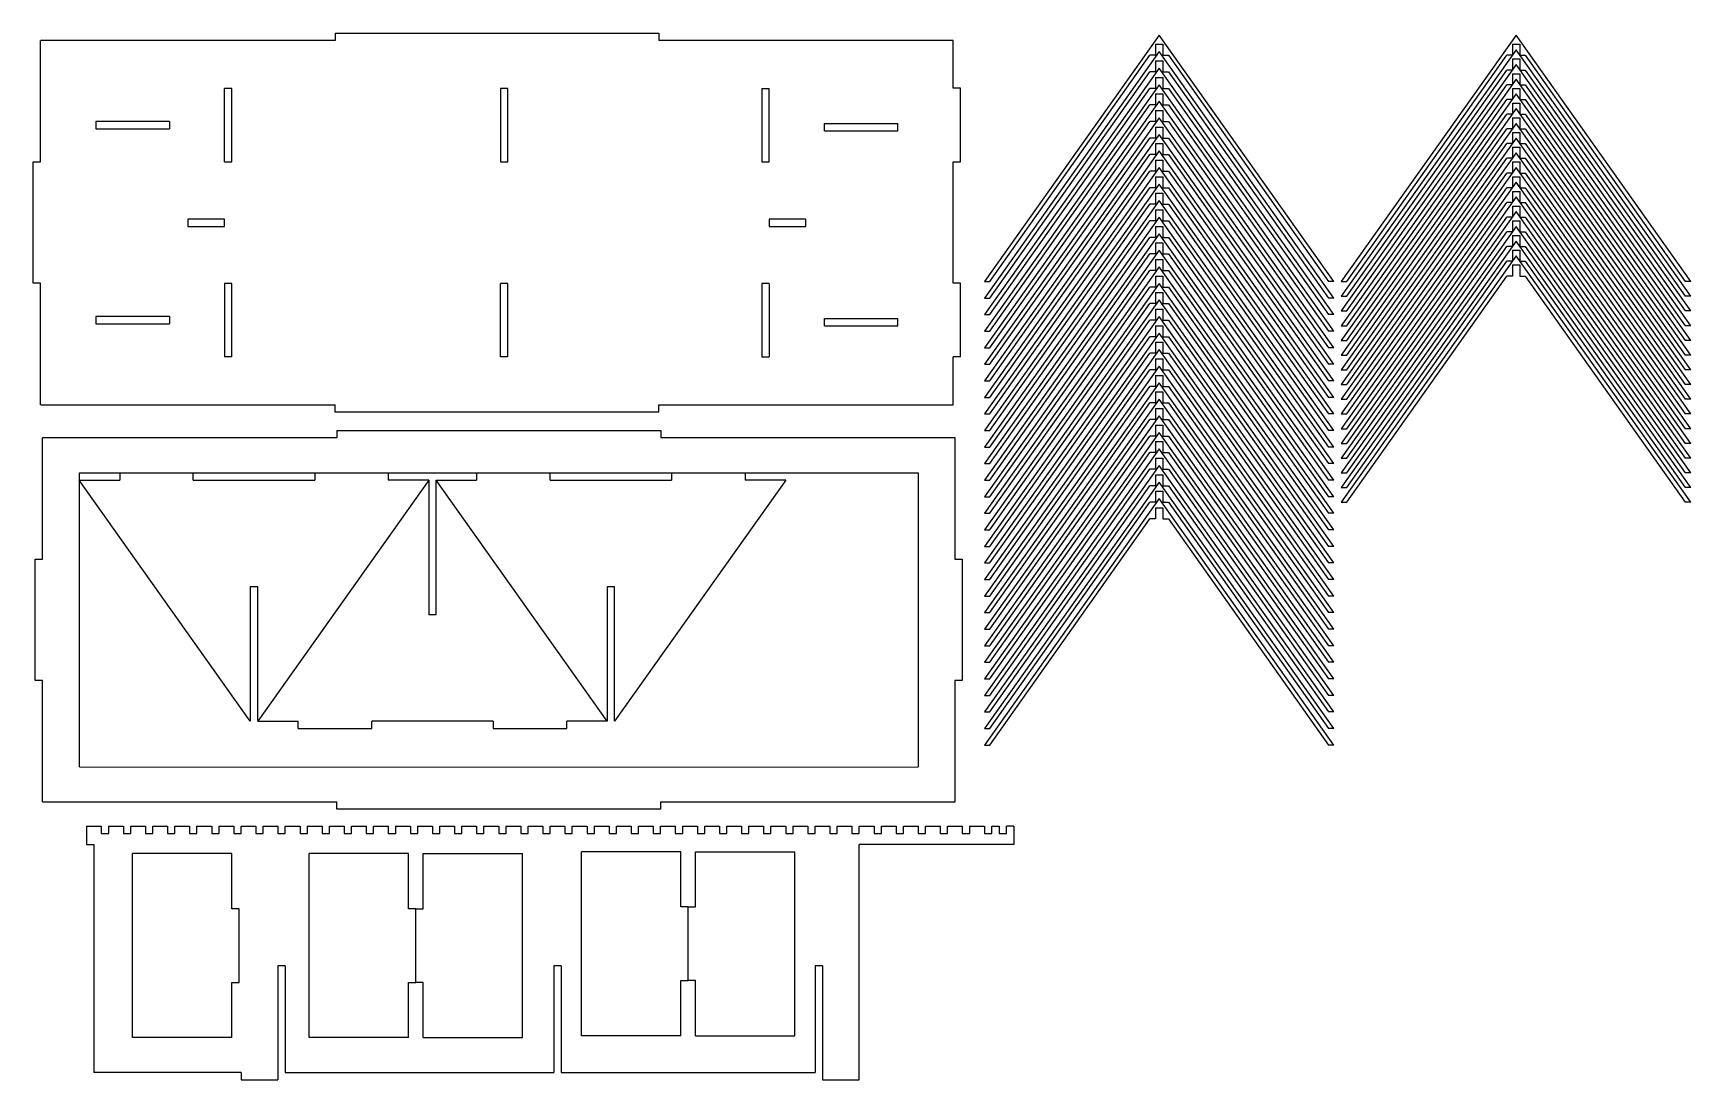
# Model space of a CAD drawing. Extents: x 6 to 457, y 12 to 297.
import ezdxf

# ---------------------------------------------------------------- set-up
doc = ezdxf.new("R2010")
doc.units = 0
doc.header["$MEASUREMENT"] = 0
doc.layers.add('OHNE_NAMEN', color=5, linetype='CONTINUOUS')

msp = doc.modelspace()

# ---------------------------------------------------------------- linework, layer by layer
at = {"layer": 'OHNE_NAMEN', "color": 5, "linetype": 'CONTINUOUS'}
for p, q in [((8.4772, 262.026), (8.4772, 295.0259)), ((88.5243, 295.0231), (8.524, 295.0231)), ((88.5243, 297.0234), (176.5244, 297.0234)), ((88.5243, 297.0234), (88.5243, 295.0235)), ((256.5241, 295.0231), (176.524, 295.0231)), ((176.5244, 297.0234), (176.5244, 295.0235)), ((256.5245, 282.0232), (256.5245, 295.0231)), ((312.5001, 296.5002), (265.001, 229.4996)), ((311.5003, 294.0004), (311.5003, 291.0004)), ((311.5003, 294.0004), (313.5002, 294.0004)), ((359.9991, 229.4996), (312.5001, 296.5002)), ((313.5002, 294.0004), (313.5002, 291.0004)), ((409.5009, 296.5005), (361.9994, 229.5003)), ((408.499, 294.0008), (408.499, 291.0007)), ((408.499, 294.0008), (410.4993, 294.0008)), ((456.9989, 229.5003), (409.5009, 296.5005)), ((410.4993, 294.0008), (410.4993, 291.0007)), ((312.5001, 292.0002), (265.001, 224.9996)), ((266.5, 229.4999), (309.9999, 291.0001)), ((311.5003, 291.0004), (309.9999, 291.0001)), ((311.5003, 289.5004), (311.5003, 286.5004)), ((311.5003, 289.5004), (313.5002, 289.5004)), ((359.9991, 224.9996), (312.5001, 292.0002)), ((313.5002, 291.0004), (314.9999, 291.0001)), ((313.5002, 289.5004), (313.5002, 286.5004)), ((314.9999, 291.0001), (358.4998, 229.4999)), ((409.5009, 292.5004), (361.9994, 225.5001)), ((409.5009, 288.5006), (361.9994, 221.5)), ((363.4987, 229.5006), (406.9997, 291.0004)), ((408.499, 291.0007), (406.9997, 291.0004)), ((408.499, 290.001), (408.499, 287.0009)), ((408.499, 290.001), (410.4993, 290.001)), ((456.9989, 225.5001), (409.5009, 292.5004)), ((456.9989, 221.5), (409.5009, 288.5006)), ((410.4993, 291.0007), (411.9986, 291.0004)), ((410.4993, 290.001), (410.4993, 287.0009)), ((411.9986, 291.0004), (455.4996, 229.5006)), ((312.5001, 287.5001), (265.0007, 220.4999)), ((266.5, 224.9999), (309.9999, 286.5)), ((311.5003, 286.5004), (309.9999, 286.5)), ((311.5003, 285.0004), (311.5003, 282.0003)), ((311.5003, 285.0004), (313.5002, 285.0004)), ((359.9991, 220.4999), (312.5001, 287.5001)), ((313.5002, 286.5004), (314.9999, 286.5)), ((313.5002, 285.0004), (313.5002, 282.0003)), ((314.9999, 286.5), (358.4998, 224.9999)), ((409.5009, 284.5005), (361.9994, 217.5002)), ((363.4987, 225.5005), (406.9997, 287.0006)), ((408.499, 287.0009), (406.9997, 287.0006)), ((408.499, 286.0008), (408.499, 283.0008)), ((408.499, 286.0008), (410.4993, 286.0008)), ((456.9989, 217.5002), (409.5009, 284.5005)), ((410.4993, 287.0009), (411.9986, 287.0006)), ((410.4993, 286.0008), (410.4993, 283.0008)), ((411.9986, 287.0006), (455.4996, 225.5005)), ((258.5244, 282.0232), (256.5245, 282.0232)), ((258.5244, 262.0232), (258.5244, 282.0232)), ((312.5001, 283.0001), (265.0007, 215.9998)), ((266.5, 220.5002), (309.9999, 282)), ((311.5003, 282.0003), (309.9999, 282)), ((311.5003, 280.5003), (311.5003, 277.5003)), ((311.5003, 280.5003), (313.5002, 280.5003)), ((359.9991, 215.9998), (312.5001, 283.0001)), ((313.5002, 282.0003), (314.9999, 282)), ((313.5002, 280.5003), (313.5002, 277.5003)), ((314.9999, 282), (358.4998, 220.5002)), ((409.5009, 280.5007), (361.9994, 213.5001)), ((363.4987, 221.5003), (406.9997, 283.0004)), ((408.499, 283.0008), (406.9997, 283.0004)), ((408.499, 282.0007), (408.499, 279.0007)), ((408.499, 282.0007), (410.4993, 282.0007)), ((456.9989, 213.5001), (409.5009, 280.5007)), ((410.4993, 283.0008), (411.9986, 283.0004)), ((410.4993, 282.0007), (410.4993, 279.0007)), ((411.9986, 283.0004), (455.4996, 221.5003)), ((312.5001, 278.5001), (265.0007, 211.4998)), ((266.5, 216.0002), (309.9999, 277.4999)), ((311.5003, 277.5003), (309.9999, 277.4999)), ((311.5003, 276.0003), (311.5003, 273.0002)), ((311.5003, 276.0003), (313.5002, 276.0003)), ((359.9991, 211.4998), (312.5001, 278.5001)), ((313.5002, 277.5003), (314.9999, 277.4999)), ((313.5002, 276.0003), (313.5002, 273.0002)), ((314.9999, 277.4999), (358.4998, 216.0002)), ((409.5009, 276.5005), (361.9994, 209.5003)), ((363.4987, 217.5005), (406.9997, 279.0007)), ((363.4987, 213.5004), (406.9997, 275.0005)), ((408.499, 279.0007), (406.9997, 279.0007)), ((408.499, 275.0009), (406.9997, 275.0005)), ((408.499, 278.0009), (408.499, 275.0009)), ((408.499, 278.0009), (410.4993, 278.0009)), ((456.9989, 209.5003), (409.5009, 276.5005)), ((410.4993, 279.0007), (411.9986, 279.0007)), ((410.4993, 278.0009), (410.4993, 275.0009)), ((410.4993, 275.0009), (411.9986, 275.0005)), ((411.9986, 279.0007), (455.4996, 217.5005)), ((411.9986, 275.0005), (455.4996, 213.5004)), ((312.5001, 274), (265.0007, 206.9998)), ((266.5, 211.5002), (309.9999, 273.0002)), ((311.5003, 273.0002), (309.9999, 273.0002)), ((311.5003, 271.5002), (311.5003, 268.5002)), ((311.5003, 271.5002), (313.5002, 271.5002)), ((359.9991, 206.9998), (312.5001, 274)), ((313.5002, 273.0002), (314.9999, 273.0002)), ((313.5002, 271.5002), (313.5002, 268.5002)), ((314.9999, 273.0002), (358.4998, 211.5002)), ((409.5009, 272.5007), (361.9994, 205.5001)), ((363.4987, 209.5006), (406.9997, 271.0004)), ((408.499, 271.0007), (406.9997, 271.0004)), ((408.499, 274.0007), (408.499, 271.0007)), ((408.499, 274.0007), (410.4993, 274.0007)), ((456.9989, 205.5001), (409.5009, 272.5007)), ((410.4993, 274.0007), (410.4993, 271.0007)), ((410.4993, 271.0007), (411.9986, 271.0004)), ((411.9986, 271.0004), (455.4996, 209.5006)), ((312.4997, 269.5), (265.0007, 202.4997)), ((266.5, 207.0001), (309.9999, 268.5002)), ((311.5003, 268.5002), (309.9999, 268.5002)), ((311.5003, 267.0006), (311.5003, 264.0005)), ((311.5003, 267.0006), (313.4999, 267.0006)), ((359.9991, 202.4997), (312.4997, 269.5)), ((313.4999, 267.0006), (313.4999, 264.0005)), ((313.5002, 268.5002), (314.9999, 268.5002)), ((314.9999, 268.5002), (358.4998, 207.0001)), ((409.5009, 268.5006), (361.9994, 201.5003)), ((363.4987, 205.5005), (406.9997, 267.0006)), ((408.499, 267.0009), (406.9997, 267.0006)), ((408.499, 270.0009), (408.499, 267.0009)), ((408.499, 270.0009), (410.4993, 270.0009)), ((408.499, 266.0008), (408.499, 263.0008)), ((408.499, 266.0008), (410.4993, 266.0008)), ((456.9989, 201.5003), (409.5009, 268.5006)), ((410.4993, 270.0009), (410.4993, 267.0009)), ((410.4993, 267.0009), (411.9986, 267.0006)), ((410.4993, 266.0008), (410.4993, 263.0008)), ((411.9986, 267.0006), (455.4996, 205.5005)), ((6.477, 229.0258), (6.477, 262.0257)), ((6.477, 262.0257), (8.477, 262.0257)), ((256.5245, 262.0232), (258.5244, 262.0232)), ((256.5245, 229.023), (256.5245, 262.0232)), ((312.4997, 265.0003), (265.0007, 197.9997)), ((266.5, 202.5001), (309.9999, 264.0002)), ((311.5003, 264.0005), (309.9999, 264.0002)), ((311.4999, 262.5005), (311.4999, 259.5005)), ((311.4999, 262.5005), (313.4999, 262.5005)), ((359.9991, 197.9997), (312.4997, 265.0003)), ((313.4999, 264.0005), (314.9999, 264.0002)), ((313.4999, 262.5005), (313.4999, 259.5005)), ((314.9999, 264.0002), (358.4998, 202.5001)), ((409.5009, 264.5004), (361.9994, 197.5002)), ((363.4987, 201.5007), (406.9997, 263.0004)), ((408.499, 263.0008), (406.9997, 263.0004)), ((408.499, 262.001), (408.499, 259.001)), ((408.499, 262.001), (410.4993, 262.001)), ((456.9989, 197.5002), (409.5009, 264.5004)), ((410.4993, 263.0008), (411.9986, 263.0004)), ((410.4993, 262.001), (410.4993, 259.001)), ((411.9986, 263.0004), (455.4996, 201.5007)), ((312.4997, 260.5003), (265.0007, 193.4997)), ((266.5, 198.0001), (309.9999, 259.5002)), ((311.4999, 259.5005), (309.9999, 259.5002)), ((311.4999, 258.0005), (311.4999, 255.0005)), ((311.4999, 258.0005), (313.4999, 258.0005)), ((359.9991, 193.4997), (312.4997, 260.5003)), ((313.4999, 259.5005), (314.9999, 259.5002)), ((313.4999, 258.0005), (313.4999, 255.0005)), ((314.9999, 259.5002), (358.4998, 198.0001)), ((409.5009, 260.5006), (361.9994, 193.5004)), ((363.4987, 197.5005), (406.9997, 259.0006)), ((408.499, 259.001), (406.9997, 259.0006)), ((408.499, 258.0008), (408.499, 255.0008)), ((408.499, 258.0008), (410.4993, 258.0008)), ((456.9989, 193.5004), (409.5009, 260.5006)), ((410.4993, 259.001), (411.9986, 259.0006)), ((410.4993, 258.0008), (410.4993, 255.0008)), ((411.9986, 259.0006), (455.4996, 197.5005)), ((312.4997, 256.0002), (265.0007, 188.9996)), ((266.5, 193.5), (309.9999, 255.0001)), ((311.4999, 255.0005), (309.9999, 255.0001)), ((311.4999, 253.5005), (311.4999, 250.5004)), ((311.4999, 253.5005), (313.4999, 253.5005)), ((359.9991, 188.9996), (312.4997, 256.0002)), ((313.4999, 255.0005), (314.9999, 255.0001)), ((313.4999, 253.5005), (313.4999, 250.5004)), ((314.9999, 255.0001), (358.4998, 193.5)), ((409.5009, 256.5005), (361.9994, 189.5002)), ((409.5009, 252.5007), (361.9994, 185.5001)), ((363.4987, 193.5007), (406.9997, 255.0005)), ((408.499, 255.0008), (406.9997, 255.0005)), ((408.499, 254.0011), (408.499, 251.0007)), ((408.499, 254.0011), (410.4993, 254.0011)), ((456.9989, 189.5002), (409.5009, 256.5005)), ((456.9989, 185.5001), (409.5009, 252.5007)), ((410.4993, 255.0008), (411.9986, 255.0005)), ((410.4993, 254.0011), (410.4993, 251.0007)), ((411.9986, 255.0005), (455.4996, 193.5007)), ((312.4997, 251.5002), (265.0007, 184.5)), ((266.5, 189.0004), (309.9999, 250.5001)), ((311.4999, 250.5004), (309.9999, 250.5001)), ((311.4999, 249.0004), (311.4999, 246.0004)), ((311.4999, 249.0004), (313.4999, 249.0004)), ((359.9991, 184.5), (312.4997, 251.5002)), ((313.4999, 250.5004), (314.9999, 250.5001)), ((313.4999, 249.0004), (313.4999, 246.0004)), ((314.9999, 250.5001), (358.4998, 189.0004)), ((409.5009, 248.5005), (361.9994, 181.5003)), ((363.4987, 189.5006), (406.9997, 251.0007)), ((408.499, 251.0007), (406.9997, 251.0007)), ((408.499, 250.0009), (408.499, 247.0009)), ((408.499, 250.0009), (410.4993, 250.0009)), ((456.9989, 181.5003), (409.5009, 248.5005)), ((410.4993, 251.0007), (411.9986, 251.0007)), ((410.4993, 250.0009), (410.4993, 247.0009)), ((411.9986, 251.0007), (455.4996, 189.5006)), ((312.4997, 247.0002), (265.0007, 179.9999)), ((266.5, 184.5003), (309.9999, 246.0001)), ((311.4999, 246.0004), (309.9999, 246.0001)), ((311.4999, 244.5004), (311.4999, 241.5004)), ((311.4999, 244.5004), (313.4999, 244.5004)), ((359.9991, 179.9999), (312.4997, 247.0002)), ((313.4999, 246.0004), (314.9999, 246.0001)), ((313.4999, 244.5004), (313.4999, 241.5004)), ((314.9999, 246.0001), (358.4998, 184.5003)), ((409.5009, 244.5008), (361.9994, 177.5001)), ((363.4987, 185.5004), (406.9997, 247.0005)), ((408.499, 247.0009), (406.9997, 247.0005)), ((408.499, 246.0008), (408.499, 243.0007)), ((408.499, 246.0008), (410.4993, 246.0008)), ((456.9989, 177.5001), (409.5009, 244.5008)), ((410.4993, 247.0009), (411.9986, 247.0005)), ((410.4993, 246.0008), (410.4993, 243.0007)), ((411.9986, 247.0005), (455.4996, 185.5004)), ((312.4997, 242.5001), (265.0007, 175.4999)), ((266.4996, 180.0003), (309.9999, 241.5004)), ((311.4999, 241.5004), (309.9999, 241.5004)), ((311.4999, 240.0004), (311.4999, 237.0004)), ((311.4999, 240.0004), (313.4999, 240.0004)), ((359.9991, 175.4999), (312.4997, 242.5001)), ((313.4999, 241.5004), (314.9999, 241.5004)), ((313.4999, 240.0004), (313.4999, 237.0004)), ((314.9999, 241.5004), (358.4998, 180.0003)), ((409.5009, 240.5006), (361.9994, 173.5004)), ((363.4987, 181.5006), (406.9997, 243.0007)), ((363.4987, 177.5005), (406.9997, 239.0006)), ((408.499, 243.0007), (406.9997, 243.0007)), ((408.499, 239.0009), (406.9997, 239.0006)), ((408.499, 242.001), (408.499, 239.0009)), ((408.499, 242.001), (410.4993, 242.001)), ((456.9989, 173.5004), (409.5009, 240.5006)), ((410.4993, 243.0007), (411.9986, 243.0007)), ((410.4993, 242.001), (410.4993, 239.0009)), ((410.4993, 239.0009), (411.9986, 239.0006)), ((411.9986, 243.0007), (455.4996, 181.5006)), ((411.9986, 239.0006), (455.4996, 177.5005)), ((312.4997, 238.0001), (265.0007, 170.9999)), ((266.4996, 175.5002), (309.9999, 237.0004)), ((311.4999, 237.0004), (309.9999, 237.0004)), ((311.4999, 235.5007), (311.4999, 232.5007)), ((311.4999, 235.5007), (313.4999, 235.5007)), ((359.9991, 170.9999), (312.4997, 238.0001)), ((313.4999, 237.0004), (314.9999, 237.0004)), ((313.4999, 235.5007), (313.4999, 232.5007)), ((314.9999, 237.0004), (358.4998, 175.5002)), ((409.5009, 236.5005), (361.9994, 169.5002)), ((363.4987, 173.5007), (406.9997, 235.0004)), ((408.499, 235.0008), (406.9997, 235.0004)), ((408.499, 238.0008), (408.499, 235.0008)), ((408.499, 238.0008), (410.4993, 238.0008)), ((456.9989, 169.5002), (409.5009, 236.5005)), ((410.4993, 238.0008), (410.4993, 235.0008)), ((410.4993, 235.0008), (411.9986, 235.0004)), ((411.9986, 235.0004), (455.4996, 173.5007)), ((312.4997, 233.5004), (265.0007, 166.4998)), ((266.4996, 171.0002), (309.9996, 232.5003)), ((311.4999, 232.5007), (309.9996, 232.5003)), ((311.4999, 231.0007), (311.4999, 228.0006)), ((311.4999, 231.0007), (313.4999, 231.0007)), ((359.9991, 166.4998), (312.4997, 233.5004)), ((313.4999, 232.5007), (314.9999, 232.5003)), ((313.4999, 231.0007), (313.4999, 228.0006)), ((314.9999, 232.5003), (358.4998, 171.0002)), ((363.4987, 169.5005), (406.9997, 231.0007)), ((408.499, 231.001), (406.9997, 231.0007)), ((408.499, 234.001), (408.499, 231.001)), ((408.499, 234.001), (410.4993, 234.001)), ((410.4993, 234.001), (410.4993, 231.001)), ((410.4993, 231.001), (411.9986, 231.0007)), ((411.9986, 231.0007), (455.4996, 169.5005)), ((8.477, 229.0258), (6.477, 229.0258)), ((8.4772, 196.0259), (8.4772, 229.0262)), ((258.5244, 229.023), (256.5245, 229.023)), ((258.5244, 209.0229), (258.5244, 229.023)), ((265, 229.4999), (266.5, 229.4999)), ((312.4997, 229.0004), (265.0007, 161.9998)), ((266.4996, 166.5002), (309.9996, 228.0003)), ((311.4999, 228.0006), (309.9996, 228.0003)), ((311.4999, 226.5006), (311.4999, 223.5006)), ((311.4999, 226.5006), (313.4999, 226.5006)), ((359.9991, 161.9998), (312.4997, 229.0004)), ((313.4999, 228.0006), (314.9999, 228.0003)), ((313.4999, 226.5006), (313.4999, 223.5006)), ((314.9999, 228.0003), (358.4998, 166.5002)), ((359.9991, 229.4999), (358.4998, 229.4999)), ((361.9994, 229.5006), (363.4987, 229.5006)), ((361.9994, 225.5005), (363.4987, 225.5005)), ((456.9989, 229.5006), (455.4996, 229.5006)), ((456.9989, 225.5005), (455.4996, 225.5005)), ((265, 224.9999), (266.5, 224.9999)), ((312.4997, 224.5004), (265.0007, 157.4998)), ((266.4996, 162.0001), (309.9996, 223.5002)), ((311.4999, 223.5006), (309.9996, 223.5002)), ((311.4999, 222.0006), (311.4999, 219.0006)), ((311.4999, 222.0006), (313.4999, 222.0006)), ((359.9991, 157.4998), (312.4997, 224.5004)), ((313.4999, 223.5006), (314.9999, 223.5002)), ((313.4999, 222.0006), (313.4999, 219.0006)), ((314.9999, 223.5002), (358.4998, 162.0001)), ((359.9991, 224.9999), (358.4998, 224.9999)), ((361.9994, 221.5003), (363.4987, 221.5003)), ((456.9989, 221.5003), (455.4996, 221.5003)), ((265, 220.5002), (266.5, 220.5002)), ((312.4997, 220.0003), (265.0007, 153.0001)), ((266.4996, 157.5005), (309.9996, 219.0002)), ((311.4999, 219.0006), (309.9996, 219.0002)), ((311.4999, 217.5005), (311.4999, 214.5005)), ((311.4999, 217.5005), (313.4999, 217.5005)), ((359.9991, 153.0001), (312.4997, 220.0003)), ((313.4999, 219.0006), (314.9995, 219.0002)), ((313.4999, 217.5005), (313.4999, 214.5005)), ((314.9995, 219.0002), (358.4998, 157.5005)), ((359.9991, 220.5002), (358.4998, 220.5002)), ((361.9994, 217.5005), (363.4987, 217.5005)), ((456.9989, 217.5005), (455.4996, 217.5005)), ((265, 216.0002), (266.5, 216.0002)), ((312.4997, 215.5003), (265.0003, 148.5)), ((266.4996, 153.0004), (309.9996, 214.5002)), ((311.4999, 214.5005), (309.9996, 214.5002)), ((311.4999, 213.0005), (311.4999, 210.0005)), ((311.4999, 213.0005), (313.4999, 213.0005)), ((359.9991, 148.5), (312.4997, 215.5003)), ((313.4999, 214.5005), (314.9995, 214.5002)), ((313.4999, 213.0005), (313.4999, 210.0005)), ((314.9995, 214.5002), (358.4998, 153.0004)), ((359.9991, 216.0002), (358.4998, 216.0002)), ((361.9994, 213.5004), (363.4987, 213.5004)), ((456.9989, 213.5004), (455.4996, 213.5004)), ((258.5244, 209.0233), (256.5245, 209.0233)), ((256.5245, 196.0231), (256.5245, 209.0229)), ((265, 211.5002), (266.5, 211.5002)), ((312.4997, 211.0003), (265.0003, 144)), ((266.4996, 148.5004), (309.9996, 210.0001)), ((311.4999, 210.0005), (309.9996, 210.0001)), ((311.4999, 208.5005), (311.4999, 205.5005)), ((311.4999, 208.5005), (313.4999, 208.5005)), ((359.9991, 144), (312.4997, 211.0003)), ((313.4999, 210.0005), (314.9995, 210.0001)), ((313.4999, 208.5005), (313.4999, 205.5005)), ((314.9995, 210.0001), (358.4998, 148.5004)), ((359.9991, 211.5002), (358.4998, 211.5002)), ((361.9994, 209.5006), (363.4987, 209.5006)), ((456.9989, 209.5006), (455.4996, 209.5006)), ((265, 207.0001), (266.5, 207.0001)), ((312.4997, 206.5002), (265.0003, 139.5)), ((266.4996, 144.0004), (309.9996, 205.5005)), ((311.4999, 205.5005), (309.9996, 205.5005)), ((311.4999, 204.0008), (311.4999, 201.0008)), ((311.4999, 204.0008), (313.4999, 204.0008)), ((359.9991, 139.5), (312.4997, 206.5002)), ((313.4999, 205.5005), (314.9995, 205.5005)), ((313.4999, 204.0008), (313.4999, 201.0008)), ((314.9995, 205.5005), (358.4998, 144.0004)), ((359.9991, 207.0001), (358.4998, 207.0001)), ((361.9994, 205.5005), (363.4987, 205.5005)), ((456.9989, 205.5005), (455.4996, 205.5005)), ((265, 202.5001), (266.5, 202.5001)), ((312.4997, 202.0002), (265.0003, 134.9999)), ((266.4996, 139.5003), (309.9996, 201.0004)), ((311.4999, 201.0008), (309.9996, 201.0004)), ((311.4999, 199.5008), (311.4999, 196.5007)), ((311.4999, 199.5008), (313.4999, 199.5008)), ((359.9991, 134.9999), (312.4997, 202.0002)), ((313.4999, 201.0008), (314.9995, 201.0004)), ((313.4999, 199.5008), (313.4999, 196.5007)), ((314.9995, 201.0004), (358.4998, 139.5003)), ((359.9991, 202.5001), (358.4998, 202.5001)), ((361.9994, 201.5007), (363.4987, 201.5007)), ((456.9989, 201.5007), (455.4996, 201.5007)), ((8.524, 196.0238), (88.5239, 196.0238)), ((88.5239, 194.0235), (88.5239, 196.0234)), ((176.524, 194.0235), (88.5239, 194.0235)), ((176.524, 196.0238), (256.5241, 196.0238)), ((176.524, 194.0235), (176.524, 196.0234)), ((265, 198.0001), (266.5, 198.0001)), ((312.4997, 197.5005), (265.0003, 130.4999)), ((266.4996, 135.0003), (309.9996, 196.5004)), ((311.4999, 196.5007), (309.9996, 196.5004)), ((311.4999, 195.0007), (311.4999, 192.0007)), ((311.4999, 195.0007), (313.4999, 195.0007)), ((359.9991, 130.4999), (312.4997, 197.5005)), ((313.4999, 196.5007), (314.9995, 196.5004)), ((313.4999, 195.0007), (313.4999, 192.0007)), ((314.9995, 196.5004), (358.4998, 135.0003)), ((359.9991, 198.0001), (358.4998, 198.0001)), ((361.9994, 197.5005), (363.4987, 197.5005)), ((456.9989, 197.5005), (455.4996, 197.5005)), ((265, 193.5), (266.5, 193.5)), ((312.4994, 193.0005), (265.0003, 125.9999)), ((266.4996, 130.5003), (309.9996, 192.0004)), ((311.4999, 192.0007), (309.9996, 192.0004)), ((311.4999, 190.5007), (311.4999, 187.5007)), ((311.4999, 190.5007), (313.4995, 190.5007)), ((359.9991, 125.9999), (312.4994, 193.0005)), ((313.4995, 190.5007), (313.4995, 187.5007)), ((313.4999, 192.0007), (314.9995, 192.0004)), ((314.9995, 192.0004), (358.4998, 130.5003)), ((359.9991, 193.5), (358.4998, 193.5)), ((361.9994, 193.5007), (363.4987, 193.5007)), ((361.9994, 189.5006), (363.4987, 189.5006)), ((456.9989, 193.5007), (455.4996, 193.5007)), ((456.9989, 189.5006), (455.4996, 189.5006)), ((9.0001, 154.0496), (9.0001, 187.0495)), ((89.0471, 187.047), (9.047, 187.047)), ((89.0471, 189.0469), (177.0472, 189.0469)), ((89.0471, 189.0469), (89.0471, 187.047)), ((177.0472, 189.0469), (177.0472, 187.047)), ((257.0473, 187.047), (177.0472, 187.047)), ((257, 187.0498), (257, 154.0499)), ((265, 189.0004), (266.5, 189.0004)), ((312.4994, 188.5004), (265.0003, 121.5002)), ((266.4996, 126.0006), (309.9996, 187.5003)), ((311.4999, 187.5007), (309.9996, 187.5003)), ((311.4996, 186.0007), (311.4996, 183.0007)), ((311.4996, 186.0007), (313.4995, 186.0007)), ((359.9991, 121.5002), (312.4994, 188.5004)), ((313.4995, 187.5007), (314.9995, 187.5003)), ((313.4995, 186.0007), (313.4995, 183.0007)), ((314.9995, 187.5003), (358.4998, 126.0006)), ((359.9991, 189.0004), (358.4998, 189.0004)), ((361.9994, 185.5004), (363.4987, 185.5004)), ((456.9989, 185.5004), (455.4996, 185.5004)), ((265, 184.5003), (266.5, 184.5003)), ((312.4994, 184.0004), (265.0003, 117.0002)), ((266.4996, 121.5005), (309.9996, 183.0003)), ((311.4996, 183.0007), (309.9996, 183.0003)), ((311.4996, 181.5006), (311.4996, 178.5006)), ((311.4996, 181.5006), (313.4995, 181.5006)), ((359.9991, 117.0002), (312.4994, 184.0004)), ((313.4995, 183.0007), (314.9995, 183.0003)), ((313.4995, 181.5006), (313.4995, 178.5006)), ((314.9995, 183.0003), (358.4998, 121.5005)), ((359.9991, 184.5003), (358.4998, 184.5003)), ((361.9994, 181.5006), (363.4987, 181.5006)), ((456.9989, 181.5006), (455.4996, 181.5006)), ((30.0008, 177.4998), (30.0008, 175.4999)), ((50.001, 175.4999), (50.001, 177.4998)), ((83.0008, 177.4998), (83.0008, 175.4999)), ((103.0009, 177.4998), (103.0009, 175.4999)), ((127.0007, 177.4998), (127.0007, 175.4999)), ((147.0007, 175.4999), (147.0007, 177.4998)), ((180.0006, 177.4998), (180.0006, 175.4999)), ((200.0007, 177.4998), (200.0007, 175.4999)), ((265, 180.0003), (266.4996, 180.0003)), ((312.4994, 179.5004), (265.0003, 112.5001)), ((266.4996, 117.0005), (309.9996, 178.5003)), ((311.4996, 178.5006), (309.9996, 178.5003)), ((311.4996, 177.0006), (311.4996, 174.0006)), ((311.4996, 177.0006), (313.4995, 177.0006)), ((359.9991, 112.5001), (312.4994, 179.5004)), ((313.4995, 178.5006), (314.9995, 178.5003)), ((313.4995, 177.0006), (313.4995, 174.0006)), ((314.9995, 178.5003), (358.4998, 117.0005)), ((359.9991, 180.0003), (358.4998, 180.0003)), ((361.9994, 177.5005), (363.4987, 177.5005)), ((456.9989, 177.5005), (455.4996, 177.5005)), ((19.0005, 175.4999), (30.0006, 175.4999)), ((65.501, 109.9996), (19.0008, 175.4999)), ((50.0006, 175.4999), (83.0005, 175.4999)), ((114.0008, 175.4999), (67.5009, 109.9996)), ((114.0005, 175.4999), (103.0005, 175.4999)), ((114.0005, 175.4999), (114.0005, 139.0001)), ((116.0004, 175.4999), (127.0007, 175.4999)), ((116.0004, 139.0001), (116.0004, 175.4999)), ((162.5007, 109.9996), (116.0007, 175.4999)), ((147.0004, 175.4999), (180.0006, 175.4999)), ((211.0006, 175.4999), (164.501, 109.9996)), ((211.0006, 175.4999), (200.0007, 175.4999)), ((264.9996, 175.5002), (266.4996, 175.5002)), ((312.4994, 175.0004), (265.0003, 108.0001)), ((266.4996, 112.5005), (309.9996, 174.0006)), ((311.4996, 174.0006), (309.9996, 174.0006)), ((311.4996, 172.5009), (311.4996, 169.5009)), ((311.4996, 172.5009), (313.4995, 172.5009)), ((359.9991, 108.0001), (312.4994, 175.0004)), ((313.4995, 174.0006), (314.9995, 174.0006)), ((313.4995, 172.5009), (313.4995, 169.5009)), ((314.9995, 174.0006), (358.4998, 112.5005)), ((359.9991, 175.5002), (358.4998, 175.5002)), ((361.9994, 173.5007), (363.4987, 173.5007)), ((456.9989, 173.5007), (455.4996, 173.5007)), ((264.9996, 171.0002), (266.4996, 171.0002)), ((312.4994, 170.5003), (265.0003, 103.5001)), ((266.4996, 108.0004), (309.9996, 169.5005)), ((311.4996, 169.5009), (309.9996, 169.5005)), ((311.4996, 168.0009), (311.4996, 165.0009)), ((311.4996, 168.0009), (313.4995, 168.0009)), ((359.9991, 103.5001), (312.4994, 170.5003)), ((313.4995, 169.5009), (314.9995, 169.5005)), ((313.4995, 168.0009), (313.4995, 165.0009)), ((314.9995, 169.5005), (358.4998, 108.0004)), ((359.9991, 171.0002), (358.4998, 171.0002)), ((361.9994, 169.5005), (363.4987, 169.5005)), ((456.9989, 169.5005), (455.4996, 169.5005)), ((264.9996, 166.5002), (266.4996, 166.5002)), ((266.4993, 103.5004), (309.9996, 165.0005)), ((311.4996, 165.0009), (309.9996, 165.0005)), ((313.4995, 165.0009), (314.9995, 165.0005)), ((314.9995, 165.0005), (358.4998, 103.5004)), ((359.9991, 166.5002), (358.4998, 166.5002)), ((264.9996, 162.0001), (266.4996, 162.0001)), ((359.9991, 162.0001), (358.4998, 162.0001)), ((7, 121.0493), (7, 154.0496)), ((7, 154.0496), (9, 154.0496)), ((257.0004, 154.0499), (259.0003, 154.0499)), ((259.0003, 154.0499), (259.0003, 121.05)), ((264.9996, 157.5005), (266.4996, 157.5005)), ((359.9991, 157.5005), (358.4998, 157.5005)), ((264.9996, 153.0004), (266.4996, 153.0004)), ((359.9991, 153.0004), (358.4998, 153.0004)), ((67.5009, 146.4998), (65.501, 146.4998)), ((65.501, 146.4998), (65.501, 109.9996)), ((67.5009, 109.9996), (67.5009, 146.4998)), ((164.501, 146.4998), (162.5007, 146.4998)), ((162.5007, 146.4998), (162.5007, 109.9996)), ((164.501, 109.9996), (164.501, 146.4998)), ((264.9996, 148.5004), (266.4996, 148.5004)), ((359.9991, 148.5004), (358.4998, 148.5004)), ((264.9996, 144.0004), (266.4996, 144.0004)), ((359.9991, 144.0004), (358.4998, 144.0004)), ((114.0005, 139.0001), (116.0004, 139.0001)), ((264.9996, 139.5003), (266.4996, 139.5003)), ((359.9991, 139.5003), (358.4998, 139.5003)), ((264.9996, 135.0003), (266.4996, 135.0003)), ((359.9991, 135.0003), (358.4998, 135.0003)), ((264.9996, 130.5003), (266.4996, 130.5003)), ((359.9991, 130.5003), (358.4998, 130.5003)), ((264.9996, 126.0006), (266.4996, 126.0006)), ((359.9991, 126.0006), (358.4998, 126.0006)), ((9, 121.0493), (7, 121.0493)), ((9.0001, 88.0495), (9.0001, 121.0497)), ((257, 121.05), (257, 88.0498)), ((259.0003, 121.05), (257.0004, 121.05)), ((264.9996, 121.5005), (266.4996, 121.5005)), ((359.9991, 121.5005), (358.4998, 121.5005)), ((264.9996, 117.0005), (266.4996, 117.0005)), ((359.9991, 117.0005), (358.4998, 117.0005)), ((67.5005, 110), (78.5005, 110)), ((78.5005, 108.0001), (78.5005, 110)), ((98.5005, 108.0001), (98.5005, 110)), ((131.5007, 110), (98.5005, 110)), ((131.5004, 110), (131.5004, 108.0001)), ((151.5004, 108.0001), (151.5004, 110)), ((162.5007, 110), (151.5008, 110)), ((264.9996, 112.5005), (266.4996, 112.5005)), ((359.9991, 112.5005), (358.4998, 112.5005)), ((78.5005, 108.0001), (98.5005, 108.0001)), ((131.5007, 108.0001), (151.5004, 108.0001)), ((264.9996, 108.0004), (266.4996, 108.0004)), ((359.9991, 108.0004), (358.4998, 108.0004)), ((264.9996, 103.5004), (266.4993, 103.5004)), ((359.9991, 103.5004), (358.4998, 103.5004)), ((9.047, 88.0473), (89.0471, 88.0473)), ((89.0471, 86.0471), (89.0471, 88.0473)), ((177.0472, 86.0471), (89.0471, 86.0471)), ((177.0472, 86.0471), (177.0472, 88.0473)), ((177.0472, 88.0473), (257.0473, 88.0473)), ((21, 81.5001), (21, 76.5002)), ((21, 81.5001), (24.9793, 81.4962)), ((25, 81.5001), (25, 79.4999)), ((26.9793, 81.4966), (30.9794, 81.4966)), ((27, 79.4999), (27, 81.5001)), ((31, 81.5001), (31, 79.4999)), ((32.9793, 81.4966), (36.9796, 81.4966)), ((33, 79.4999), (33, 81.5001)), ((37, 81.5001), (37, 79.4999)), ((38.9795, 81.4966), (42.9796, 81.4966)), ((38.9999, 79.4999), (38.9999, 81.5001)), ((43.0001, 81.5001), (43.0001, 79.4999)), ((44.9795, 81.4966), (48.9797, 81.4966)), ((45, 79.4999), (45, 81.5001)), ((49.0001, 81.5001), (49.0001, 79.4999)), ((50.9796, 81.4966), (54.9797, 81.4966)), ((51, 79.4999), (51, 81.5001)), ((55.0002, 81.5001), (55.0002, 79.4999)), ((56.9796, 81.4966), (60.9798, 81.4966)), ((57.0001, 79.4999), (57.0001, 81.5001)), ((60.9999, 81.5001), (60.9999, 79.4999)), ((62.9796, 81.4966), (66.9798, 81.4966)), ((63.0001, 79.4999), (63.0001, 81.5001)), ((66.9999, 81.5001), (66.9999, 79.4999)), ((68.9797, 81.4966), (72.9798, 81.4966)), ((69.0002, 79.4999), (69.0002, 81.5001)), ((73, 81.5001), (73, 79.4999)), ((74.9794, 81.4966), (78.9795, 81.4966)), ((74.9999, 79.4999), (74.9999, 81.5001)), ((79, 81.5001), (79, 79.4999)), ((80.9794, 81.4966), (84.9796, 81.4966)), ((80.9999, 79.4999), (80.9999, 81.5001)), ((85, 81.5001), (85, 79.4999)), ((86.9795, 81.4966), (90.9796, 81.4966)), ((86.9999, 79.4999), (86.9999, 81.5001)), ((91.0001, 81.4998), (91.0001, 79.4999)), ((92.9795, 81.4966), (96.9797, 81.4966)), ((93, 79.4999), (93, 81.4998)), ((97.0001, 81.4998), (97.0001, 79.4999)), ((98.9796, 81.4966), (102.9797, 81.4966)), ((99, 79.4999), (99, 81.4998)), ((103.0002, 81.4998), (103.0002, 79.4999)), ((104.9796, 81.4966), (108.9798, 81.4966)), ((105.0001, 79.4999), (105.0001, 81.4998)), ((108.9999, 81.4998), (108.9999, 79.4999)), ((110.9797, 81.4966), (114.9798, 81.4966)), ((111.0001, 79.4999), (111.0001, 81.4998)), ((114.9999, 81.4998), (114.9999, 79.4999)), ((116.9797, 81.4966), (120.9798, 81.4966)), ((117.0002, 79.4999), (117.0002, 81.4998)), ((121, 81.4998), (121, 79.4999)), ((122.9794, 81.4966), (126.9795, 81.4966)), ((122.9999, 79.4999), (122.9999, 81.4998)), ((127, 81.4998), (127, 79.4999)), ((128.9791, 81.4966), (132.9792, 81.4966)), ((128.9999, 79.4999), (128.9999, 81.4998)), ((133, 81.4998), (133, 79.4999)), ((134.9791, 81.4966), (138.9793, 81.4966)), ((134.9999, 79.4999), (134.9999, 81.4998)), ((139.0001, 81.4998), (139.0001, 79.4999)), ((140.9792, 81.4966), (144.9793, 81.4966)), ((141, 79.4999), (141, 81.4998)), ((145.0001, 81.4998), (145.0001, 79.4999)), ((146.9792, 81.4966), (150.9794, 81.4966)), ((147, 79.4999), (147, 81.4998)), ((151.0002, 81.4998), (151.0002, 79.4999)), ((152.9793, 81.4966), (156.9794, 81.4966)), ((153.0001, 79.4999), (153.0001, 81.4998)), ((156.9999, 81.4998), (156.9999, 79.4999)), ((158.9793, 81.4966), (162.9795, 81.4966)), ((159.0001, 79.4999), (159.0001, 81.4998)), ((162.9999, 81.4998), (162.9999, 79.4999)), ((164.9793, 81.4966), (168.9795, 81.4966)), ((165.0002, 79.4999), (165.0002, 81.4998)), ((169, 81.4998), (169, 79.4999)), ((170.9794, 81.4966), (174.9795, 81.4966)), ((170.9999, 79.4999), (170.9999, 81.4998)), ((175, 81.4998), (175, 79.4999)), ((176.9791, 81.4966), (180.9792, 81.4966)), ((176.9999, 79.4999), (176.9999, 81.4998)), ((181, 81.4998), (181, 79.4999)), ((182.9791, 81.4966), (186.9793, 81.4966)), ((182.9999, 79.4999), (182.9999, 81.4998)), ((187.0001, 81.4998), (187.0001, 79.4999)), ((188.9792, 81.4966), (192.9793, 81.4966)), ((189, 79.4999), (189, 81.4998)), ((193.0001, 81.4998), (193.0001, 79.4999)), ((194.9792, 81.4966), (198.9794, 81.4966)), ((195, 79.4999), (195, 81.4998)), ((199.0002, 81.4998), (199.0002, 79.4999)), ((200.9793, 81.4966), (204.9794, 81.4966)), ((201.0001, 79.4999), (201.0001, 81.4998)), ((204.9999, 81.4998), (204.9999, 79.4999)), ((206.9793, 81.4966), (210.9795, 81.4966)), ((207.0001, 79.4999), (207.0001, 81.4998)), ((210.9999, 81.4998), (210.9999, 79.4999)), ((212.9794, 81.4966), (216.9795, 81.4966)), ((213.0002, 79.4999), (213.0002, 81.4998)), ((216.9999, 81.4998), (216.9999, 79.4999)), ((218.9794, 81.4966), (222.9795, 81.4966)), ((218.9999, 79.4999), (218.9999, 81.4998)), ((223, 81.4998), (223, 79.4999)), ((224.9791, 81.4966), (228.9792, 81.4966)), ((224.9999, 79.4999), (224.9999, 81.4998)), ((229, 81.4998), (229, 79.4999)), ((230.9791, 81.4966), (234.9793, 81.4966)), ((230.9999, 79.4999), (230.9999, 81.4998)), ((235.0001, 81.4998), (235.0001, 79.4999)), ((236.9792, 81.4966), (240.9793, 81.4966)), ((237, 79.4999), (237, 81.4998)), ((241.0001, 81.4998), (241.0001, 79.4999)), ((242.9792, 81.4966), (246.9794, 81.4966)), ((243, 79.4999), (243, 81.4998)), ((247.0002, 81.4998), (247.0002, 79.4999)), ((248.9793, 81.4966), (252.9794, 81.4966)), ((249.0001, 79.4999), (249.0001, 81.4998)), ((252.9999, 81.4998), (252.9999, 79.4999)), ((254.9793, 81.4966), (258.9794, 81.4966)), ((255.0001, 79.4999), (255.0001, 81.4998)), ((258.9999, 81.4998), (258.9999, 79.4999)), ((260.9794, 81.4966), (264.9795, 81.4966)), ((261.0002, 79.4999), (261.0002, 81.4998)), ((265, 81.4998), (265, 79.4999)), ((266.9794, 81.4966), (268.9793, 81.4966)), ((266.9998, 79.4999), (266.9998, 81.4998)), ((269.0001, 81.4998), (269.0001, 79.4999)), ((272.9999, 81.5001), (271, 81.5001)), ((271, 79.4999), (271, 81.4998)), ((272.9999, 81.5001), (272.9999, 76.4999)), ((25, 79.4999), (27, 79.4999)), ((31, 79.4999), (33, 79.4999)), ((37, 79.4999), (38.9999, 79.4999)), ((43.0001, 79.4999), (45, 79.4999)), ((49.0001, 79.4999), (51, 79.4999)), ((55.0002, 79.4999), (57.0001, 79.4999)), ((60.9999, 79.4999), (63.0001, 79.4999)), ((66.9999, 79.4999), (69.0002, 79.4999)), ((73, 79.4999), (74.9999, 79.4999)), ((79, 79.4999), (80.9999, 79.4999)), ((85, 79.4999), (86.9999, 79.4999)), ((91.0001, 79.4999), (93, 79.4999)), ((97.0001, 79.4999), (99, 79.4999)), ((103.0002, 79.4999), (105.0001, 79.4999)), ((108.9999, 79.4999), (111.0001, 79.4999)), ((114.9999, 79.4999), (117.0002, 79.4999)), ((121, 79.4999), (122.9999, 79.4999)), ((127, 79.4999), (128.9999, 79.4999)), ((133, 79.4999), (134.9999, 79.4999)), ((139.0001, 79.4999), (141, 79.4999)), ((145.0001, 79.4999), (147, 79.4999)), ((151.0002, 79.4999), (153.0001, 79.4999)), ((156.9999, 79.4999), (159.0001, 79.4999)), ((162.9999, 79.4999), (165.0002, 79.4999)), ((169, 79.4999), (170.9999, 79.4999)), ((175, 79.4999), (176.9999, 79.4999)), ((181, 79.4999), (182.9999, 79.4999)), ((187.0001, 79.4999), (189, 79.4999)), ((193.0001, 79.4999), (195, 79.4999)), ((199.0002, 79.4999), (201.0001, 79.4999)), ((204.9999, 79.4999), (207.0001, 79.4999)), ((210.9999, 79.4999), (213.0002, 79.4999)), ((216.9999, 79.4999), (218.9999, 79.4999)), ((223, 79.4999), (224.9999, 79.4999)), ((229, 79.4999), (230.9999, 79.4999)), ((235.0001, 79.4999), (237, 79.4999)), ((241.0001, 79.4999), (243, 79.4999)), ((247.0002, 79.4999), (249.0001, 79.4999)), ((252.9999, 79.4999), (255.0001, 79.4999)), ((258.9999, 79.4999), (261.0002, 79.4999)), ((265, 79.4999), (266.9998, 79.4999)), ((269.0001, 79.4999), (271, 79.4999)), ((21, 76.5002), (23, 76.5002)), ((23, 76.5002), (23, 14.5)), ((272.9999, 76.5002), (230.9999, 76.5002)), ((230.9999, 12.5), (230.9999, 76.5002)), ((74.9999, 43.5), (73, 43.5)), ((73, 43.5), (73, 12.5)), ((74.9999, 43.5), (74.9999, 14.5)), ((148.0002, 43.5), (148.0002, 14.5)), ((150, 43.5), (148.0002, 43.5)), ((150, 43.5), (150, 14.5)), ((218.9999, 43.5), (218.9999, 14.5)), ((221.0001, 43.5), (218.9999, 43.5)), ((221.0001, 43.5), (221.0001, 12.5)), ((63.0001, 14.5), (23, 14.5)), ((63.0001, 14.5), (63.0001, 12.5)), ((74.9999, 14.5), (148.0002, 14.5)), ((150, 14.5), (218.9999, 14.5)), ((63.0001, 12.5), (73, 12.5)), ((221.0001, 12.5), (230.9999, 12.5))]:
    msp.add_line(p, q, dxfattribs=at)
at = {"layer": 'OHNE_NAMEN', "color": 1, "linetype": 'CONTINUOUS'}
for p, q in [((60.5, 282), (58.5001, 282)), ((58.5001, 261.9999), (58.5001, 282)), ((60.5, 262.0003), (60.5, 282)), ((135.4998, 282), (133.4999, 282)), ((133.4999, 282), (133.4999, 261.9999)), ((135.4998, 262.0003), (135.4998, 282)), ((204.5007, 282), (204.5007, 261.9999)), ((204.5007, 282), (206.5006, 282)), ((206.5006, 261.9999), (206.5006, 282)), ((23.5001, 271), (43.5, 271)), ((43.5003, 272.9999), (23.5002, 272.9999)), ((23.5002, 272.9999), (23.5002, 271)), ((43.5003, 272.9999), (43.5003, 271)), ((221.5007, 272.5), (221.5007, 270.5001)), ((221.5011, 272.5), (241.5, 272.5)), ((221.5011, 270.5001), (241.5007, 270.5001)), ((241.5007, 270.5001), (241.5007, 272.5)), ((58.5001, 261.9999), (60.5, 261.9999)), ((133.4999, 261.9999), (135.4998, 261.9999)), ((204.5007, 261.9999), (206.5006, 261.9999)), ((48.4999, 246.4999), (48.4999, 244.5)), ((58.5001, 246.4999), (48.4999, 246.4999)), ((48.4999, 244.5), (58.5001, 244.5)), ((58.5001, 244.5), (58.5001, 246.4999)), ((206.4999, 246.4999), (206.4999, 244.5)), ((216.5001, 246.4999), (206.4999, 246.4999)), ((206.4999, 244.5), (216.5001, 244.5)), ((216.5001, 244.5), (216.5001, 246.4999)), ((60.5, 229), (58.5001, 229)), ((58.5001, 229), (58.5001, 209)), ((60.5, 209), (60.5, 229)), ((135.4998, 229), (133.4999, 229)), ((133.4999, 209), (133.4999, 229)), ((135.4998, 209), (135.4998, 229)), ((206.5006, 229), (204.5007, 229)), ((204.5007, 228.9997), (204.5007, 209)), ((206.5006, 228.9997), (206.5006, 208.9997)), ((23.5001, 218.0001), (43.5, 218.0001)), ((23.5002, 220), (23.5002, 218.0001)), ((43.5003, 220), (23.5002, 220)), ((43.5003, 220), (43.5003, 218.0001)), ((221.5007, 219.5001), (221.5007, 217.5002)), ((221.5011, 219.4997), (241.5, 219.5001)), ((221.5011, 217.5002), (241.5007, 217.5002)), ((241.5007, 217.5002), (241.5007, 219.5001)), ((60.5, 209), (58.5001, 209)), ((135.4998, 209), (133.4999, 209)), ((204.5007, 209), (206.5006, 209)), ((19.0472, 97.5466), (19.0472, 177.5467)), ((19.0472, 177.5467), (247.0474, 177.5157)), ((247.0474, 177.5467), (247.0474, 97.5466)), ((19.0472, 97.5466), (247.0474, 97.5159)), ((33.5004, 24), (33.5004, 74.0001)), ((60.5003, 74.0001), (33.5004, 74.0001)), ((60.5003, 59), (60.5003, 74.0001)), ((81.5015, 24.0004), (81.5015, 74.0004)), ((108.5014, 74.0004), (81.5015, 74.0004)), ((108.5014, 59.0003), (108.5014, 74.0004)), ((112.5015, 73.9997), (139.5014, 73.9997)), ((112.5015, 58.9996), (112.5015, 73.9997)), ((139.5014, 23.9997), (139.5014, 73.9997)), ((155.5013, 24.5004), (155.5013, 74.5003)), ((182.5015, 74.5003), (155.5013, 74.5003)), ((182.5015, 59.5006), (182.5015, 74.5003)), ((186.5012, 74.4996), (213.5015, 74.4996)), ((186.5012, 59.4999), (186.5012, 74.4996)), ((213.5015, 24.4997), (213.5015, 74.4996)), ((62.5002, 59), (60.5003, 59)), ((62.5002, 38.9999), (62.5002, 59)), ((110.5013, 59.0003), (108.5014, 59.0003)), ((110.5013, 39.0003), (110.5013, 59.0003)), ((110.5013, 58.9996), (112.5015, 58.9996)), ((184.5014, 59.5006), (182.5015, 59.5006)), ((184.5014, 39.5005), (184.5014, 59.5006)), ((184.5014, 59.4999), (186.5012, 59.4999)), ((60.5003, 24), (60.5003, 38.9999)), ((60.5003, 38.9999), (62.5002, 38.9999)), ((108.5014, 39.0003), (110.5013, 39.0003)), ((108.5014, 24.0004), (108.5014, 39.0003)), ((112.5015, 38.9996), (110.5013, 38.9996)), ((112.5015, 23.9997), (112.5015, 38.9996)), ((182.5015, 39.5005), (184.5014, 39.5005)), ((182.5015, 24.5004), (182.5015, 39.5005)), ((186.5012, 39.4998), (184.5014, 39.4998)), ((186.5012, 24.4997), (186.5012, 39.4998)), ((60.5003, 24), (33.5004, 24)), ((108.5014, 24.0004), (81.5015, 24.0004)), ((112.5015, 23.9997), (139.5014, 23.9997)), ((182.5015, 24.5004), (155.5013, 24.5004)), ((186.5012, 24.4997), (213.5015, 24.4997))]:
    msp.add_line(p, q, dxfattribs=at)

doc.saveas('drawing.dxf')
